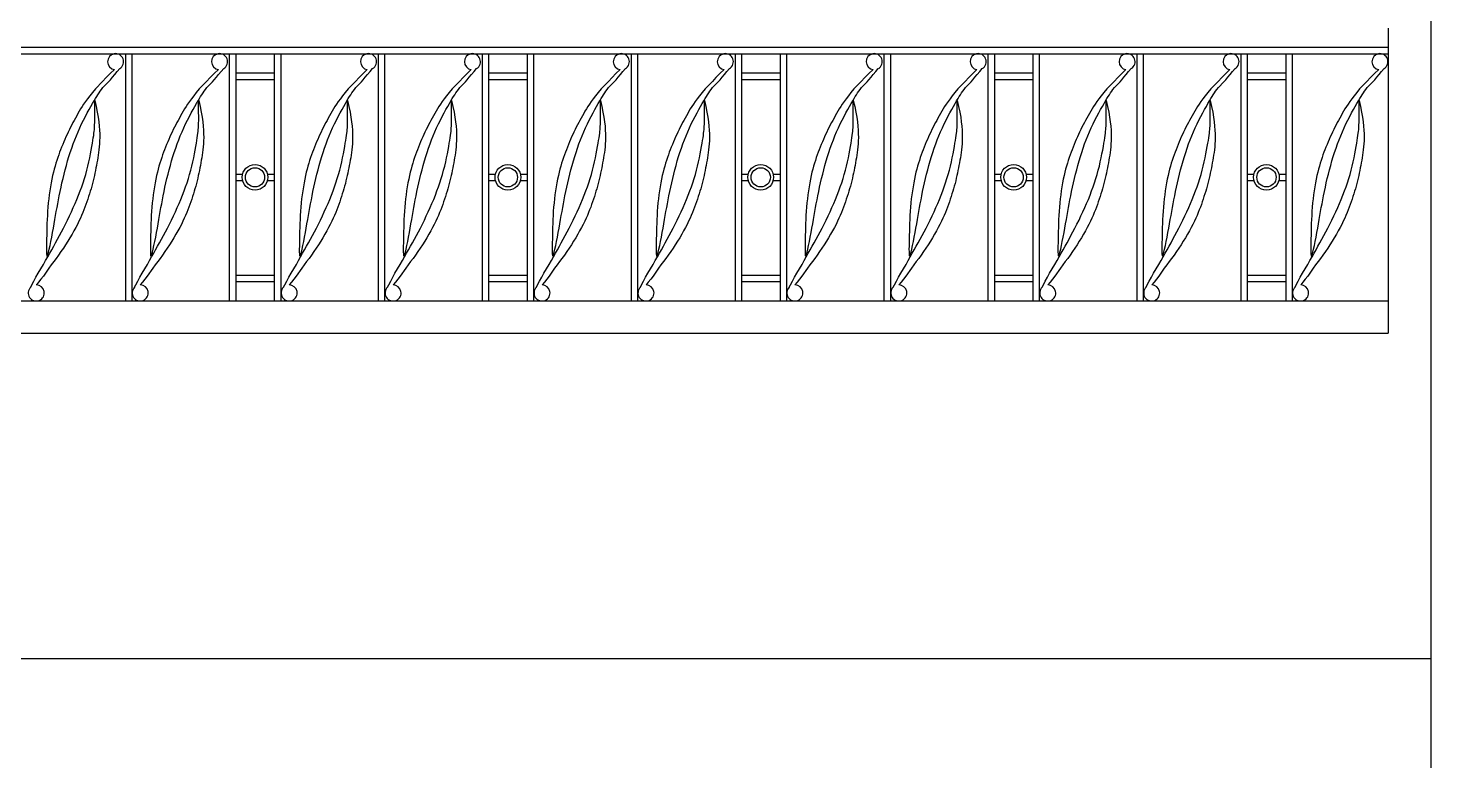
# Model space of a CAD drawing. Header units: millimetres. Extents: x 0 to 42000, y 0 to 29700.
# Drawn here: x 24965 to 29333, y 14532 to 16814 of the extents above; entities that cross this region are included whole.
import ezdxf

# ---------------------------------------------------------------- set-up
doc = ezdxf.new("R2010")
doc.units = ezdxf.units.MM
doc.header["$LTSCALE"] = 100
doc.header["$MEASUREMENT"] = 0
doc.layers.add('CO-MECH', color=1, linetype='Continuous')
doc.layers.add('TB-FORM', color=7, linetype='Continuous')

# ---------------------------------------------------------------- blocks, each defined once
blk = doc.blocks.new('M-104')
at = {"layer": 'CO-MECH'}
for p, q in [((6856.4, 950), (6856.4, 0)), ((0, 890), (6856.4, 890)), ((0, 870), (6856.4, 870)), ((2924.5, 870), (2924.5, 100)), ((2944.5, 870), (2944.5, 100)), ((3248.2, 870), (3248.2, 100)), ((3268.2, 870), (3268.2, 100)), ((3388.2, 870), (3388.2, 100)), ((3408.2, 870), (3408.2, 100)), ((3711.9, 870), (3711.9, 100)), ((3731.9, 870), (3731.9, 100)), ((4035.6, 870), (4035.6, 100)), ((4055.6, 870), (4055.6, 100)), ((4175.6, 870), (4175.6, 100)), ((4195.6, 870), (4195.6, 100)), ((4499.2, 870), (4499.2, 100)), ((4519.2, 870), (4519.2, 100)), ((4822.9, 870), (4822.9, 100)), ((4842.9, 870), (4842.9, 100)), ((4962.9, 870), (4962.9, 100)), ((4982.9, 870), (4982.9, 100)), ((5286.6, 870), (5286.6, 100)), ((5306.6, 870), (5306.6, 100)), ((5610.3, 870), (5610.3, 100)), ((5630.3, 870), (5630.3, 100)), ((5750.3, 870), (5750.3, 100)), ((5770.3, 870), (5770.3, 100)), ((6073.9, 870), (6073.9, 100)), ((6093.9, 870), (6093.9, 100)), ((6397.6, 870), (6397.6, 100)), ((6417.6, 870), (6417.6, 100)), ((6537.6, 870), (6537.6, 100)), ((6557.6, 870), (6557.6, 100)), ((3268.2, 810), (3388.2, 810)), ((3268.2, 790), (3388.2, 790)), ((4055.6, 810), (4175.6, 810)), ((4055.6, 790), (4175.6, 790)), ((4842.9, 810), (4962.9, 810)), ((4842.9, 790), (4962.9, 790)), ((5630.3, 810), (5750.3, 810)), ((5630.3, 790), (5750.3, 790)), ((6417.6, 810), (6537.6, 810)), ((6417.6, 790), (6537.6, 790)), ((3268.2, 495), (3289.5, 495)), ((3366.9, 495), (3388.2, 495)), ((4055.6, 495), (4076.8, 495)), ((4154.3, 495), (4175.6, 495)), ((4842.9, 495), (4864.2, 495)), ((4941.6, 495), (4962.9, 495)), ((5630.3, 495), (5651.5, 495)), ((5729, 495), (5750.3, 495)), ((6417.6, 495), (6438.9, 495)), ((6516.3, 495), (6537.6, 495)), ((3268.2, 475), (3289.5, 475)), ((3366.9, 475), (3388.2, 475)), ((4055.6, 475), (4076.8, 475)), ((4154.3, 475), (4175.6, 475)), ((4842.9, 475), (4864.2, 475)), ((4941.6, 475), (4962.9, 475)), ((5630.3, 475), (5651.5, 475)), ((5729, 475), (5750.3, 475)), ((6417.6, 475), (6438.9, 475)), ((6516.3, 475), (6537.6, 475)), ((3268.2, 180), (3388.2, 180)), ((4055.6, 180), (4175.6, 180)), ((4842.9, 180), (4962.9, 180)), ((5630.3, 180), (5750.3, 180)), ((6417.6, 180), (6537.6, 180)), ((3268.2, 160), (3388.2, 160)), ((4055.6, 160), (4175.6, 160)), ((4842.9, 160), (4962.9, 160)), ((5630.3, 160), (5750.3, 160)), ((6417.6, 160), (6537.6, 160)), ((0, 100), (6856.4, 100)), ((0, 0), (6856.4, 0))]:
    blk.add_line(p, q, dxfattribs=at)
for points in [[(2890.4, 820.5), (2877.5, 808.1), (2865.2, 795.6), (2853.8, 783.5), (2831.1, 760.3), (2821.8, 749.4), (2813.7, 739.3), (2806.6, 730), (2800.3, 721.3), (2794.7, 713.1), (2789.8, 705.4), (2785.2, 698), (2781, 690.8), (2777, 683.8), (2773, 676.7), (2769.1, 669.7), (2765.2, 662.5), (2761.3, 655.4), (2757.5, 648.2), (2753.8, 640.9), (2750.1, 633.5), (2746.5, 626.1), (2742.9, 618.5), (2739.4, 610.8), (2736, 603), (2732.7, 595.1), (2729.4, 587.2), (2726.1, 579.1), (2723, 571), (2719.9, 562.9), (2716.9, 554.7), (2713.9, 546.4), (2711.1, 537.9), (2708.3, 529.2), (2705.6, 520.1), (2702.9, 510.6), (2700.4, 500.7), (2698, 490.3), (2695.7, 479.3), (2693.4, 467.7), (2691.3, 455.7), (2689.4, 443.4), (2687.6, 430.8), (2686, 418), (2684.6, 405.1), (2683.4, 392.2), (2682.4, 379.3), (2681.6, 366.5), (2681, 353.8), (2680.5, 341.3), (2680.2, 328.9), (2679.9, 316.7), (2679.6, 304.6), (2679.4, 292.9), (2679.1, 281.4), (2678.9, 270.6), (2678.8, 260.8), (2678.9, 252.4), (2679.1, 245.8), (2679.6, 241.4), (2680.5, 239.6), (2681.7, 240.7), (2683.3, 244.9), (2685.2, 252), (2687.5, 261.5), (2689.9, 272.8), (2692.5, 285.5), (2695.2, 299.1), (2697.8, 313.1), (2700.4, 326.9), (2702.8, 340.4), (2705.1, 353.3), (2707.3, 365.9), (2709.5, 378.3), (2711.7, 390.6), (2713.9, 402.8), (2716.3, 415.2), (2718.7, 427.8), (2721.4, 440.8), (2724.2, 454), (2727.2, 467.5), (2730.4, 481.1), (2733.7, 494.9), (2737.3, 508.6), (2740.9, 522.3), (2744.8, 536), (2748.9, 549.4), (2753.1, 562.8), (2757.5, 575.9), (2762.1, 588.9), (2766.9, 601.7), (2771.9, 614.4), (2777.2, 626.8), (2782.7, 639.2), (2788.4, 651.3), (2794.3, 663.2), (2800.2, 674.6), (2806.1, 685.7), (2811.8, 696.1), (2817.3, 705.9), (2822.5, 714.8), (2827.2, 722.9), (2831.5, 730.1), (2835.3, 736.5), (2839, 742.3), (2842.6, 747.8), (2846.3, 753.1), (2850.3, 758.6), (2854.7, 764.3), (2872.2, 782.1), (2877.9, 789.1), (2884.3, 796.8), (2891.3, 805.2), (2899.1, 814.3), (2907, 823.8)], [(3214.1, 820.5), (3201.2, 808.1), (3188.8, 795.6), (3177.5, 783.5), (3154.7, 760.3), (3145.5, 749.4), (3137.4, 739.3), (3130.2, 730), (3124, 721.3), (3118.4, 713.1), (3113.4, 705.4), (3108.9, 698), (3104.7, 690.8), (3100.7, 683.8), (3096.7, 676.7), (3092.8, 669.7), (3088.9, 662.5), (3085, 655.4), (3081.2, 648.2), (3077.5, 640.9), (3073.8, 633.5), (3070.2, 626.1), (3066.6, 618.5), (3063.1, 610.8), (3059.7, 603), (3056.3, 595.1), (3053, 587.2), (3049.8, 579.1), (3046.6, 571), (3043.6, 562.9), (3040.5, 554.7), (3037.6, 546.4), (3034.7, 537.9), (3031.9, 529.2), (3029.2, 520.1), (3026.6, 510.6), (3024.1, 500.7), (3021.7, 490.3), (3019.3, 479.3), (3017.1, 467.7), (3015, 455.7), (3013.1, 443.4), (3011.3, 430.8), (3009.7, 418), (3008.3, 405.1), (3007.1, 392.2), (3006.1, 379.3), (3005.3, 366.5), (3004.7, 353.8), (3004.2, 341.3), (3003.8, 328.9), (3003.5, 316.7), (3003.3, 304.6), (3003, 292.9), (3002.8, 281.4), (3002.6, 270.6), (3002.5, 260.8), (3002.5, 252.4), (3002.8, 245.8), (3003.3, 241.4), (3004.1, 239.6), (3005.3, 240.7), (3007, 244.9), (3008.9, 252), (3011.2, 261.5), (3013.6, 272.8), (3016.2, 285.5), (3018.9, 299.1), (3021.5, 313.1), (3024.1, 326.9), (3026.5, 340.4), (3028.8, 353.3), (3031, 365.9), (3033.2, 378.3), (3035.4, 390.6), (3037.6, 402.8), (3039.9, 415.2), (3042.4, 427.8), (3045.1, 440.8), (3047.9, 454), (3050.9, 467.5), (3054.1, 481.1), (3057.4, 494.9), (3060.9, 508.6), (3064.6, 522.3), (3068.5, 536), (3072.5, 549.4), (3076.7, 562.8), (3081.2, 575.9), (3085.8, 588.9), (3090.6, 601.7), (3095.6, 614.4), (3100.9, 626.8), (3106.4, 639.2), (3112.1, 651.3), (3118, 663.2), (3123.9, 674.6), (3129.8, 685.7), (3135.5, 696.1), (3141, 705.9), (3146.1, 714.8), (3150.9, 722.9), (3155.1, 730.1), (3159, 736.5), (3162.7, 742.3), (3166.3, 747.8), (3170, 753.1), (3174, 758.6), (3178.4, 764.3), (3195.8, 782.1), (3201.5, 789.1), (3207.9, 796.8), (3215, 805.2), (3222.7, 814.3), (3230.7, 823.8)], [(3677.8, 820.5), (3664.8, 808.1), (3652.5, 795.6), (3641.2, 783.5), (3618.4, 760.3), (3609.2, 749.4), (3601, 739.3), (3593.9, 730), (3587.6, 721.3), (3582.1, 713.1), (3577.1, 705.4), (3572.6, 698), (3568.4, 690.8), (3564.3, 683.8), (3560.4, 676.7), (3556.4, 669.7), (3552.5, 662.5), (3548.7, 655.4), (3544.9, 648.2), (3541.2, 640.9), (3537.5, 633.5), (3533.9, 626.1), (3530.3, 618.5), (3526.8, 610.8), (3523.4, 603), (3520, 595.1), (3516.7, 587.2), (3513.5, 579.1), (3510.3, 571), (3507.2, 562.9), (3504.2, 554.7), (3501.3, 546.4), (3498.4, 537.9), (3495.6, 529.2), (3492.9, 520.1), (3490.3, 510.6), (3487.8, 500.7), (3485.3, 490.3), (3483, 479.3), (3480.8, 467.7), (3478.7, 455.7), (3476.8, 443.4), (3475, 430.8), (3473.4, 418), (3472, 405.1), (3470.8, 392.2), (3469.8, 379.3), (3469, 366.5), (3468.4, 353.8), (3467.9, 341.3), (3467.5, 328.9), (3467.2, 316.7), (3467, 304.6), (3466.7, 292.9), (3466.5, 281.4), (3466.3, 270.6), (3466.2, 260.8), (3466.2, 252.4), (3466.5, 245.8), (3467, 241.4), (3467.8, 239.6), (3469, 240.7), (3470.6, 244.9), (3472.6, 252), (3474.8, 261.5), (3477.3, 272.8), (3479.9, 285.5), (3482.5, 299.1), (3485.2, 313.1), (3487.7, 326.9), (3490.1, 340.4), (3492.4, 353.3), (3494.7, 365.9), (3496.8, 378.3), (3499, 390.6), (3501.3, 402.8), (3503.6, 415.2), (3506.1, 427.8), (3508.7, 440.8), (3511.6, 454), (3514.6, 467.5), (3517.7, 481.1), (3521.1, 494.9), (3524.6, 508.6), (3528.3, 522.3), (3532.2, 536), (3536.2, 549.4), (3540.4, 562.8), (3544.8, 575.9), (3549.4, 588.9), (3554.3, 601.7), (3559.3, 614.4), (3564.5, 626.8), (3570, 639.2), (3575.8, 651.3), (3581.6, 663.2), (3587.6, 674.6), (3593.4, 685.7), (3599.2, 696.1), (3604.7, 705.9), (3609.8, 714.8), (3614.6, 722.9), (3618.8, 730.1), (3622.7, 736.5), (3626.3, 742.3), (3630, 747.8), (3633.7, 753.1), (3637.7, 758.6), (3642.1, 764.3), (3659.5, 782.1), (3665.2, 789.1), (3671.6, 796.8), (3678.7, 805.2), (3686.4, 814.3), (3694.3, 823.8)], [(4001.5, 820.5), (3988.5, 808.1), (3976.2, 795.6), (3964.8, 783.5), (3942.1, 760.3), (3932.9, 749.4), (3924.7, 739.3), (3917.6, 730), (3911.3, 721.3), (3905.8, 713.1), (3900.8, 705.4), (3896.3, 698), (3892.1, 690.8), (3888, 683.8), (3884, 676.7), (3880.1, 669.7), (3876.2, 662.5), (3872.4, 655.4), (3868.6, 648.2), (3864.8, 640.9), (3861.1, 633.5), (3857.5, 626.1), (3854, 618.5), (3850.5, 610.8), (3847, 603), (3843.7, 595.1), (3840.4, 587.2), (3837.2, 579.1), (3834, 571), (3830.9, 562.9), (3827.9, 554.7), (3824.9, 546.4), (3822.1, 537.9), (3819.3, 529.2), (3816.6, 520.1), (3814, 510.6), (3811.4, 500.7), (3809, 490.3), (3806.7, 479.3), (3804.5, 467.7), (3802.4, 455.7), (3800.4, 443.4), (3798.6, 430.8), (3797, 418), (3795.6, 405.1), (3794.4, 392.2), (3793.5, 379.3), (3792.7, 366.5), (3792.1, 353.8), (3791.6, 341.3), (3791.2, 328.9), (3790.9, 316.7), (3790.6, 304.6), (3790.4, 292.9), (3790.2, 281.4), (3790, 270.6), (3789.8, 260.8), (3789.9, 252.4), (3790.1, 245.8), (3790.7, 241.4), (3791.5, 239.6), (3792.7, 240.7), (3794.3, 244.9), (3796.3, 252), (3798.5, 261.5), (3801, 272.8), (3803.6, 285.5), (3806.2, 299.1), (3808.9, 313.1), (3811.4, 326.9), (3813.8, 340.4), (3816.1, 353.3), (3818.3, 365.9), (3820.5, 378.3), (3822.7, 390.6), (3825, 402.8), (3827.3, 415.2), (3829.8, 427.8), (3832.4, 440.8), (3835.2, 454), (3838.2, 467.5), (3841.4, 481.1), (3844.8, 494.9), (3848.3, 508.6), (3852, 522.3), (3855.8, 536), (3859.9, 549.4), (3864.1, 562.8), (3868.5, 575.9), (3873.1, 588.9), (3877.9, 601.7), (3883, 614.4), (3888.2, 626.8), (3893.7, 639.2), (3899.4, 651.3), (3905.3, 663.2), (3911.2, 674.6), (3917.1, 685.7), (3922.8, 696.1), (3928.3, 705.9), (3933.5, 714.8), (3938.2, 722.9), (3942.5, 730.1), (3946.4, 736.5), (3950, 742.3), (3953.6, 747.8), (3957.4, 753.1), (3961.4, 758.6), (3965.8, 764.3), (3983.2, 782.1), (3988.9, 789.1), (3995.3, 796.8), (4002.4, 805.2), (4010.1, 814.3), (4018, 823.8)], [(4465.1, 820.5), (4452.2, 808.1), (4439.9, 795.6), (4428.5, 783.5), (4405.8, 760.3), (4396.5, 749.4), (4388.4, 739.3), (4381.3, 730), (4375, 721.3), (4369.4, 713.1), (4364.5, 705.4), (4359.9, 698), (4355.7, 690.8), (4351.7, 683.8), (4347.7, 676.7), (4343.8, 669.7), (4339.9, 662.5), (4336, 655.4), (4332.2, 648.2), (4328.5, 640.9), (4324.8, 633.5), (4321.2, 626.1), (4317.6, 618.5), (4314.1, 610.8), (4310.7, 603), (4307.4, 595.1), (4304.1, 587.2), (4300.8, 579.1), (4297.7, 571), (4294.6, 562.9), (4291.6, 554.7), (4288.6, 546.4), (4285.8, 537.9), (4283, 529.2), (4280.3, 520.1), (4277.6, 510.6), (4275.1, 500.7), (4272.7, 490.3), (4270.4, 479.3), (4268.1, 467.7), (4266.1, 455.7), (4264.1, 443.4), (4262.3, 430.8), (4260.7, 418), (4259.3, 405.1), (4258.1, 392.2), (4257.1, 379.3), (4256.3, 366.5), (4255.7, 353.8), (4255.2, 341.3), (4254.9, 328.9), (4254.6, 316.7), (4254.3, 304.6), (4254.1, 292.9), (4253.8, 281.4), (4253.6, 270.6), (4253.5, 260.8), (4253.6, 252.4), (4253.8, 245.8), (4254.3, 241.4), (4255.2, 239.6), (4256.4, 240.7), (4258, 244.9), (4259.9, 252), (4262.2, 261.5), (4264.6, 272.8), (4267.2, 285.5), (4269.9, 299.1), (4272.5, 313.1), (4275.1, 326.9), (4277.5, 340.4), (4279.8, 353.3), (4282, 365.9), (4284.2, 378.3), (4286.4, 390.6), (4288.6, 402.8), (4291, 415.2), (4293.4, 427.8), (4296.1, 440.8), (4298.9, 454), (4301.9, 467.5), (4305.1, 481.1), (4308.4, 494.9), (4312, 508.6), (4315.6, 522.3), (4319.5, 536), (4323.6, 549.4), (4327.8, 562.8), (4332.2, 575.9), (4336.8, 588.9), (4341.6, 601.7), (4346.6, 614.4), (4351.9, 626.8), (4357.4, 639.2), (4363.1, 651.3), (4369, 663.2), (4374.9, 674.6), (4380.8, 685.7), (4386.5, 696.1), (4392, 705.9), (4397.2, 714.8), (4401.9, 722.9), (4406.2, 730.1), (4410, 736.5), (4413.7, 742.3), (4417.3, 747.8), (4421, 753.1), (4425, 758.6), (4429.4, 764.3), (4446.9, 782.1), (4452.6, 789.1), (4459, 796.8), (4466, 805.2), (4473.8, 814.3), (4481.7, 823.8)], [(4788.8, 820.5), (4775.9, 808.1), (4763.5, 795.6), (4752.2, 783.5), (4729.4, 760.3), (4720.2, 749.4), (4712.1, 739.3), (4704.9, 730), (4698.7, 721.3), (4693.1, 713.1), (4688.1, 705.4), (4683.6, 698), (4679.4, 690.8), (4675.4, 683.8), (4671.4, 676.7), (4667.5, 669.7), (4663.6, 662.5), (4659.7, 655.4), (4655.9, 648.2), (4652.2, 640.9), (4648.5, 633.5), (4644.9, 626.1), (4641.3, 618.5), (4637.8, 610.8), (4634.4, 603), (4631, 595.1), (4627.7, 587.2), (4624.5, 579.1), (4621.3, 571), (4618.3, 562.9), (4615.2, 554.7), (4612.3, 546.4), (4609.4, 537.9), (4606.6, 529.2), (4603.9, 520.1), (4601.3, 510.6), (4598.8, 500.7), (4596.4, 490.3), (4594, 479.3), (4591.8, 467.7), (4589.7, 455.7), (4587.8, 443.4), (4586, 430.8), (4584.4, 418), (4583, 405.1), (4581.8, 392.2), (4580.8, 379.3), (4580, 366.5), (4579.4, 353.8), (4578.9, 341.3), (4578.5, 328.9), (4578.2, 316.7), (4578, 304.6), (4577.7, 292.9), (4577.5, 281.4), (4577.3, 270.6), (4577.2, 260.8), (4577.2, 252.4), (4577.5, 245.8), (4578, 241.4), (4578.8, 239.6), (4580, 240.7), (4581.7, 244.9), (4583.6, 252), (4585.9, 261.5), (4588.3, 272.8), (4590.9, 285.5), (4593.6, 299.1), (4596.2, 313.1), (4598.8, 326.9), (4601.2, 340.4), (4603.5, 353.3), (4605.7, 365.9), (4607.9, 378.3), (4610.1, 390.6), (4612.3, 402.8), (4614.6, 415.2), (4617.1, 427.8), (4619.8, 440.8), (4622.6, 454), (4625.6, 467.5), (4628.8, 481.1), (4632.1, 494.9), (4635.6, 508.6), (4639.3, 522.3), (4643.2, 536), (4647.2, 549.4), (4651.4, 562.8), (4655.9, 575.9), (4660.5, 588.9), (4665.3, 601.7), (4670.3, 614.4), (4675.6, 626.8), (4681.1, 639.2), (4686.8, 651.3), (4692.7, 663.2), (4698.6, 674.6), (4704.5, 685.7), (4710.2, 696.1), (4715.7, 705.9), (4720.8, 714.8), (4725.6, 722.9), (4729.8, 730.1), (4733.7, 736.5), (4737.4, 742.3), (4741, 747.8), (4744.7, 753.1), (4748.7, 758.6), (4753.1, 764.3), (4770.5, 782.1), (4776.2, 789.1), (4782.6, 796.8), (4789.7, 805.2), (4797.4, 814.3), (4805.4, 823.8)], [(5252.5, 820.5), (5239.5, 808.1), (5227.2, 795.6), (5215.9, 783.5), (5193.1, 760.3), (5183.9, 749.4), (5175.7, 739.3), (5168.6, 730), (5162.3, 721.3), (5156.8, 713.1), (5151.8, 705.4), (5147.3, 698), (5143.1, 690.8), (5139, 683.8), (5135.1, 676.7), (5131.1, 669.7), (5127.2, 662.5), (5123.4, 655.4), (5119.6, 648.2), (5115.9, 640.9), (5112.2, 633.5), (5108.6, 626.1), (5105, 618.5), (5101.5, 610.8), (5098.1, 603), (5094.7, 595.1), (5091.4, 587.2), (5088.2, 579.1), (5085, 571), (5081.9, 562.9), (5078.9, 554.7), (5076, 546.4), (5073.1, 537.9), (5070.3, 529.2), (5067.6, 520.1), (5065, 510.6), (5062.5, 500.7), (5060, 490.3), (5057.7, 479.3), (5055.5, 467.7), (5053.4, 455.7), (5051.5, 443.4), (5049.7, 430.8), (5048.1, 418), (5046.7, 405.1), (5045.5, 392.2), (5044.5, 379.3), (5043.7, 366.5), (5043.1, 353.8), (5042.6, 341.3), (5042.2, 328.9), (5041.9, 316.7), (5041.7, 304.6), (5041.4, 292.9), (5041.2, 281.4), (5041, 270.6), (5040.9, 260.8), (5040.9, 252.4), (5041.2, 245.8), (5041.7, 241.4), (5042.5, 239.6), (5043.7, 240.7), (5045.3, 244.9), (5047.3, 252), (5049.5, 261.5), (5052, 272.8), (5054.6, 285.5), (5057.2, 299.1), (5059.9, 313.1), (5062.4, 326.9), (5064.8, 340.4), (5067.1, 353.3), (5069.4, 365.9), (5071.5, 378.3), (5073.7, 390.6), (5076, 402.8), (5078.3, 415.2), (5080.8, 427.8), (5083.4, 440.8), (5086.3, 454), (5089.3, 467.5), (5092.4, 481.1), (5095.8, 494.9), (5099.3, 508.6), (5103, 522.3), (5106.9, 536), (5110.9, 549.4), (5115.1, 562.8), (5119.5, 575.9), (5124.1, 588.9), (5129, 601.7), (5134, 614.4), (5139.2, 626.8), (5144.7, 639.2), (5150.5, 651.3), (5156.3, 663.2), (5162.3, 674.6), (5168.1, 685.7), (5173.9, 696.1), (5179.4, 705.9), (5184.5, 714.8), (5189.3, 722.9), (5193.5, 730.1), (5197.4, 736.5), (5201, 742.3), (5204.7, 747.8), (5208.4, 753.1), (5212.4, 758.6), (5216.8, 764.3), (5234.2, 782.1), (5239.9, 789.1), (5246.3, 796.8), (5253.4, 805.2), (5261.1, 814.3), (5269, 823.8)], [(5576.2, 820.5), (5563.2, 808.1), (5550.9, 795.6), (5539.5, 783.5), (5516.8, 760.3), (5507.6, 749.4), (5499.4, 739.3), (5492.3, 730), (5486, 721.3), (5480.5, 713.1), (5475.5, 705.4), (5471, 698), (5466.8, 690.8), (5462.7, 683.8), (5458.7, 676.7), (5454.8, 669.7), (5450.9, 662.5), (5447.1, 655.4), (5443.3, 648.2), (5439.5, 640.9), (5435.8, 633.5), (5432.2, 626.1), (5428.7, 618.5), (5425.2, 610.8), (5421.7, 603), (5418.4, 595.1), (5415.1, 587.2), (5411.9, 579.1), (5408.7, 571), (5405.6, 562.9), (5402.6, 554.7), (5399.6, 546.4), (5396.8, 537.9), (5394, 529.2), (5391.3, 520.1), (5388.7, 510.6), (5386.1, 500.7), (5383.7, 490.3), (5381.4, 479.3), (5379.2, 467.7), (5377.1, 455.7), (5375.1, 443.4), (5373.4, 430.8), (5371.7, 418), (5370.3, 405.1), (5369.1, 392.2), (5368.2, 379.3), (5367.4, 366.5), (5366.8, 353.8), (5366.3, 341.3), (5365.9, 328.9), (5365.6, 316.7), (5365.3, 304.6), (5365.1, 292.9), (5364.9, 281.4), (5364.7, 270.6), (5364.5, 260.8), (5364.6, 252.4), (5364.8, 245.8), (5365.4, 241.4), (5366.2, 239.6), (5367.4, 240.7), (5369, 244.9), (5371, 252), (5373.2, 261.5), (5375.7, 272.8), (5378.3, 285.5), (5380.9, 299.1), (5383.6, 313.1), (5386.1, 326.9), (5388.5, 340.4), (5390.8, 353.3), (5393, 365.9), (5395.2, 378.3), (5397.4, 390.6), (5399.7, 402.8), (5402, 415.2), (5404.5, 427.8), (5407.1, 440.8), (5409.9, 454), (5412.9, 467.5), (5416.1, 481.1), (5419.5, 494.9), (5423, 508.6), (5426.7, 522.3), (5430.5, 536), (5434.6, 549.4), (5438.8, 562.8), (5443.2, 575.9), (5447.8, 588.9), (5452.6, 601.7), (5457.7, 614.4), (5462.9, 626.8), (5468.4, 639.2), (5474.1, 651.3), (5480, 663.2), (5485.9, 674.6), (5491.8, 685.7), (5497.5, 696.1), (5503, 705.9), (5508.2, 714.8), (5512.9, 722.9), (5517.2, 730.1), (5521.1, 736.5), (5524.7, 742.3), (5528.3, 747.8), (5532.1, 753.1), (5536.1, 758.6), (5540.5, 764.3), (5557.9, 782.1), (5563.6, 789.1), (5570, 796.8), (5577.1, 805.2), (5584.8, 814.3), (5592.7, 823.8)], [(6039.8, 820.5), (6026.9, 808.1), (6014.6, 795.6), (6003.2, 783.5), (5980.5, 760.3), (5971.2, 749.4), (5963.1, 739.3), (5956, 730), (5949.7, 721.3), (5944.1, 713.1), (5939.2, 705.4), (5934.6, 698), (5930.4, 690.8), (5926.4, 683.8), (5922.4, 676.7), (5918.5, 669.7), (5914.6, 662.5), (5910.7, 655.4), (5906.9, 648.2), (5903.2, 640.9), (5899.5, 633.5), (5895.9, 626.1), (5892.3, 618.5), (5888.8, 610.8), (5885.4, 603), (5882.1, 595.1), (5878.8, 587.2), (5875.5, 579.1), (5872.4, 571), (5869.3, 562.9), (5866.3, 554.7), (5863.3, 546.4), (5860.5, 537.9), (5857.7, 529.2), (5855, 520.1), (5852.3, 510.6), (5849.8, 500.7), (5847.4, 490.3), (5845.1, 479.3), (5842.8, 467.7), (5840.8, 455.7), (5838.8, 443.4), (5837, 430.8), (5835.4, 418), (5834, 405.1), (5832.8, 392.2), (5831.8, 379.3), (5831, 366.5), (5830.4, 353.8), (5829.9, 341.3), (5829.6, 328.9), (5829.3, 316.7), (5829, 304.6), (5828.8, 292.9), (5828.5, 281.4), (5828.3, 270.6), (5828.2, 260.8), (5828.3, 252.4), (5828.5, 245.8), (5829, 241.4), (5829.9, 239.6), (5831.1, 240.7), (5832.7, 244.9), (5834.6, 252), (5836.9, 261.5), (5839.3, 272.8), (5841.9, 285.5), (5844.6, 299.1), (5847.2, 313.1), (5849.8, 326.9), (5852.2, 340.4), (5854.5, 353.3), (5856.7, 365.9), (5858.9, 378.3), (5861.1, 390.6), (5863.3, 402.8), (5865.7, 415.2), (5868.1, 427.8), (5870.8, 440.8), (5873.6, 454), (5876.6, 467.5), (5879.8, 481.1), (5883.1, 494.9), (5886.7, 508.6), (5890.3, 522.3), (5894.2, 536), (5898.3, 549.4), (5902.5, 562.8), (5906.9, 575.9), (5911.5, 588.9), (5916.3, 601.7), (5921.3, 614.4), (5926.6, 626.8), (5932.1, 639.2), (5937.8, 651.3), (5943.7, 663.2), (5949.6, 674.6), (5955.5, 685.7), (5961.2, 696.1), (5966.7, 705.9), (5971.9, 714.8), (5976.6, 722.9), (5980.9, 730.1), (5984.7, 736.5), (5988.4, 742.3), (5992, 747.8), (5995.7, 753.1), (5999.7, 758.6), (6004.1, 764.3), (6021.6, 782.1), (6027.3, 789.1), (6033.7, 796.8), (6040.7, 805.2), (6048.5, 814.3), (6056.4, 823.8)], [(6363.5, 820.5), (6350.6, 808.1), (6338.2, 795.6), (6326.9, 783.5), (6304.1, 760.3), (6294.9, 749.4), (6286.8, 739.3), (6279.6, 730), (6273.4, 721.3), (6267.8, 713.1), (6262.8, 705.4), (6258.3, 698), (6254.1, 690.8), (6250.1, 683.8), (6246.1, 676.7), (6242.2, 669.7), (6238.3, 662.5), (6234.4, 655.4), (6230.6, 648.2), (6226.9, 640.9), (6223.2, 633.5), (6219.6, 626.1), (6216, 618.5), (6212.5, 610.8), (6209.1, 603), (6205.7, 595.1), (6202.4, 587.2), (6199.2, 579.1), (6196.1, 571), (6193, 562.9), (6189.9, 554.7), (6187, 546.4), (6184.1, 537.9), (6181.3, 529.2), (6178.6, 520.1), (6176, 510.6), (6173.5, 500.7), (6171.1, 490.3), (6168.7, 479.3), (6166.5, 467.7), (6164.4, 455.7), (6162.5, 443.4), (6160.7, 430.8), (6159.1, 418), (6157.7, 405.1), (6156.5, 392.2), (6155.5, 379.3), (6154.7, 366.5), (6154.1, 353.8), (6153.6, 341.3), (6153.2, 328.9), (6152.9, 316.7), (6152.7, 304.6), (6152.4, 292.9), (6152.2, 281.4), (6152, 270.6), (6151.9, 260.8), (6151.9, 252.4), (6152.2, 245.8), (6152.7, 241.4), (6153.5, 239.6), (6154.7, 240.7), (6156.4, 244.9), (6158.3, 252), (6160.6, 261.5), (6163, 272.8), (6165.6, 285.5), (6168.3, 299.1), (6170.9, 313.1), (6173.5, 326.9), (6175.9, 340.4), (6178.2, 353.3), (6180.4, 365.9), (6182.6, 378.3), (6184.8, 390.6), (6187, 402.8), (6189.3, 415.2), (6191.8, 427.8), (6194.5, 440.8), (6197.3, 454), (6200.3, 467.5), (6203.5, 481.1), (6206.8, 494.9), (6210.3, 508.6), (6214, 522.3), (6217.9, 536), (6221.9, 549.4), (6226.2, 562.8), (6230.6, 575.9), (6235.2, 588.9), (6240, 601.7), (6245, 614.4), (6250.3, 626.8), (6255.8, 639.2), (6261.5, 651.3), (6267.4, 663.2), (6273.3, 674.6), (6279.2, 685.7), (6284.9, 696.1), (6290.4, 705.9), (6295.5, 714.8), (6300.3, 722.9), (6304.5, 730.1), (6308.4, 736.5), (6312.1, 742.3), (6315.7, 747.8), (6319.4, 753.1), (6323.4, 758.6), (6327.8, 764.3), (6345.2, 782.1), (6350.9, 789.1), (6357.3, 796.8), (6364.4, 805.2), (6372.1, 814.3), (6380.1, 823.8)], [(6827.2, 820.5), (6814.2, 808.1), (6801.9, 795.6), (6790.6, 783.5), (6767.8, 760.3), (6758.6, 749.4), (6750.4, 739.3), (6743.3, 730), (6737, 721.3), (6731.5, 713.1), (6726.5, 705.4), (6722, 698), (6717.8, 690.8), (6713.7, 683.8), (6709.8, 676.7), (6705.8, 669.7), (6701.9, 662.5), (6698.1, 655.4), (6694.3, 648.2), (6690.6, 640.9), (6686.9, 633.5), (6683.3, 626.1), (6679.7, 618.5), (6676.2, 610.8), (6672.8, 603), (6669.4, 595.1), (6666.1, 587.2), (6662.9, 579.1), (6659.7, 571), (6656.6, 562.9), (6653.6, 554.7), (6650.7, 546.4), (6647.8, 537.9), (6645, 529.2), (6642.3, 520.1), (6639.7, 510.6), (6637.2, 500.7), (6634.7, 490.3), (6632.4, 479.3), (6630.2, 467.7), (6628.1, 455.7), (6626.2, 443.4), (6624.4, 430.8), (6622.8, 418), (6621.4, 405.1), (6620.2, 392.2), (6619.2, 379.3), (6618.4, 366.5), (6617.8, 353.8), (6617.3, 341.3), (6616.9, 328.9), (6616.6, 316.7), (6616.4, 304.6), (6616.1, 292.9), (6615.9, 281.4), (6615.7, 270.6), (6615.6, 260.8), (6615.6, 252.4), (6615.9, 245.8), (6616.4, 241.4), (6617.2, 239.6), (6618.4, 240.7), (6620, 244.9), (6622, 252), (6624.2, 261.5), (6626.7, 272.8), (6629.3, 285.5), (6631.9, 299.1), (6634.6, 313.1), (6637.1, 326.9), (6639.5, 340.4), (6641.8, 353.3), (6644.1, 365.9), (6646.2, 378.3), (6648.4, 390.6), (6650.7, 402.8), (6653, 415.2), (6655.5, 427.8), (6658.1, 440.8), (6661, 454), (6664, 467.5), (6667.1, 481.1), (6670.5, 494.9), (6674, 508.6), (6677.7, 522.3), (6681.6, 536), (6685.6, 549.4), (6689.8, 562.8), (6694.2, 575.9), (6698.8, 588.9), (6703.7, 601.7), (6708.7, 614.4), (6713.9, 626.8), (6719.4, 639.2), (6725.2, 651.3), (6731, 663.2), (6737, 674.6), (6742.8, 685.7), (6748.6, 696.1), (6754.1, 705.9), (6759.2, 714.8), (6764, 722.9), (6768.2, 730.1), (6772.1, 736.5), (6775.8, 742.3), (6779.4, 747.8), (6783.1, 753.1), (6787.1, 758.6), (6791.5, 764.3), (6808.9, 782.1), (6814.6, 789.1), (6821, 796.8), (6828.1, 805.2), (6835.8, 814.3), (6843.8, 823.8)], [(2629.7, 142.7), (2633.6, 150.2), (2639.6, 161.6), (2646.2, 173.8), (2653.1, 186.2), (2669.5, 213.9), (2676.2, 225.8), (2682.7, 237.2), (2689, 248.4), (2695.2, 259.3), (2701.3, 270.2), (2707.3, 281.1), (2713.4, 292.1), (2719.5, 303.5), (2725.7, 315.1), (2732, 327.1), (2738.2, 339.5), (2744.5, 352), (2750.6, 364.7), (2756.6, 377.6), (2762.5, 390.5), (2768.2, 403.5), (2773.6, 416.4), (2778.9, 429.4), (2783.8, 442.4), (2788.5, 455.3), (2793, 468.3), (2797.1, 481.2), (2801, 494.2), (2804.6, 507.2), (2807.9, 520.2), (2810.9, 533.1), (2813.7, 545.7), (2816.1, 558), (2818.3, 569.7), (2820.3, 580.7), (2822, 590.9), (2823.5, 600.1), (2824.8, 608.3), (2825.9, 615.6), (2826.7, 622.2), (2827.5, 628.1), (2828, 633.6), (2828.4, 638.9), (2828.7, 644.2), (2828.9, 649.5), (2829.1, 655.1), (2829.1, 661.3), (2829.1, 668.3), (2829.1, 676.3), (2829.1, 685.6), (2829, 696.6), (2829, 709.3), (2829.1, 724.2)], [(2829.1, 724.2), (2833.4, 705.5), (2837, 688.3), (2839.7, 672.4), (2841.8, 657.8), (2843.3, 644.2), (2844.2, 631.7), (2844.6, 620), (2844.7, 609.1), (2844.5, 598.8), (2844, 589), (2843.3, 579.8), (2842.4, 570.9), (2841.3, 562.4), (2840.1, 554.1), (2838.7, 546), (2837.4, 538), (2835.9, 530), (2834.5, 522.1), (2833, 514.1), (2831.4, 506.1), (2829.7, 498.2), (2828, 490.2), (2826.1, 482.1), (2824.2, 474.1), (2822.1, 466), (2819.9, 457.8), (2817.6, 449.6), (2815.2, 441.4), (2812.7, 433.1), (2810.1, 424.9), (2807.4, 416.6), (2804.6, 408.4), (2801.7, 400.2), (2798.7, 391.9), (2795.5, 383.5), (2792.1, 375), (2788.4, 366.3), (2784.4, 357.3), (2780, 348), (2775.3, 338.4), (2770.1, 328.4), (2764.4, 318.1), (2758.4, 307.6), (2752.1, 296.8), (2745.5, 286), (2738.6, 275.1), (2731.4, 264.2), (2724.1, 253.5), (2716.7, 242.9), (2709.2, 232.5), (2701.6, 222.4), (2694, 212.4), (2686.4, 202.5), (2669.2, 177.6), (2661.8, 168.2), (2654.5, 158.9), (2647.4, 149.9), (2647.3, 149.8)], [(2953.4, 142.7), (2957.2, 150.2), (2963.3, 161.6), (2969.9, 173.8), (2976.8, 186.2), (2993.2, 213.9), (2999.9, 225.8), (3006.4, 237.2), (3012.7, 248.4), (3018.8, 259.3), (3025, 270.2), (3031, 281.1), (3037.1, 292.1), (3043.2, 303.5), (3049.4, 315.1), (3055.7, 327.1), (3061.9, 339.5), (3068.1, 352), (3074.3, 364.7), (3080.3, 377.6), (3086.2, 390.5), (3091.9, 403.5), (3097.3, 416.4), (3102.5, 429.4), (3107.5, 442.4), (3112.2, 455.3), (3116.6, 468.3), (3120.8, 481.2), (3124.7, 494.2), (3128.3, 507.2), (3131.6, 520.2), (3134.6, 533.1), (3137.3, 545.7), (3139.8, 558), (3142, 569.7), (3144, 580.7), (3145.7, 590.9), (3147.2, 600.1), (3148.5, 608.3), (3149.5, 615.6), (3150.4, 622.2), (3151.1, 628.1), (3151.7, 633.6), (3152.1, 638.9), (3152.4, 644.2), (3152.6, 649.5), (3152.7, 655.1), (3152.8, 661.3), (3152.8, 668.3), (3152.8, 676.3), (3152.7, 685.6), (3152.7, 696.6), (3152.7, 709.3), (3152.8, 724.2)], [(3152.8, 724.2), (3157.1, 705.5), (3160.6, 688.3), (3163.4, 672.4), (3165.5, 657.8), (3166.9, 644.2), (3167.8, 631.7), (3168.3, 620), (3168.4, 609.1), (3168.2, 598.8), (3167.7, 589), (3167, 579.8), (3166, 570.9), (3165, 562.4), (3163.7, 554.1), (3162.4, 546), (3161, 538), (3159.6, 530), (3158.2, 522.1), (3156.6, 514.1), (3155.1, 506.1), (3153.4, 498.2), (3151.7, 490.2), (3149.8, 482.1), (3147.9, 474.1), (3145.8, 466), (3143.6, 457.8), (3141.3, 449.6), (3138.9, 441.4), (3136.4, 433.1), (3133.7, 424.9), (3131, 416.6), (3128.2, 408.4), (3125.3, 400.2), (3122.3, 391.9), (3119.1, 383.5), (3115.7, 375), (3112.1, 366.3), (3108.1, 357.3), (3103.7, 348), (3098.9, 338.4), (3093.7, 328.4), (3088.1, 318.1), (3082.1, 307.6), (3075.8, 296.8), (3069.1, 286), (3062.2, 275.1), (3055.1, 264.2), (3047.8, 253.5), (3040.4, 242.9), (3032.9, 232.5), (3025.3, 222.4), (3017.6, 212.4), (3010, 202.5), (2992.9, 177.6), (2985.5, 168.2), (2978.2, 158.9), (2971.1, 149.9), (2971, 149.8)], [(3417.1, 142.7), (3420.9, 150.2), (3427, 161.6), (3433.6, 173.8), (3440.4, 186.2), (3456.9, 213.9), (3463.6, 225.8), (3470, 237.2), (3476.3, 248.4), (3482.5, 259.3), (3488.6, 270.2), (3494.7, 281.1), (3500.8, 292.1), (3506.9, 303.5), (3513.1, 315.1), (3519.3, 327.1), (3525.6, 339.5), (3531.8, 352), (3538, 364.7), (3544, 377.6), (3549.9, 390.5), (3555.5, 403.5), (3561, 416.4), (3566.2, 429.4), (3571.2, 442.4), (3575.9, 455.3), (3580.3, 468.3), (3584.5, 481.2), (3588.4, 494.2), (3591.9, 507.2), (3595.2, 520.2), (3598.3, 533.1), (3601, 545.7), (3603.5, 558), (3605.7, 569.7), (3607.6, 580.7), (3609.4, 590.9), (3610.9, 600.1), (3612.1, 608.3), (3613.2, 615.6), (3614.1, 622.2), (3614.8, 628.1), (3615.4, 633.6), (3615.8, 638.9), (3616.1, 644.2), (3616.3, 649.5), (3616.4, 655.1), (3616.5, 661.3), (3616.5, 668.3), (3616.4, 676.3), (3616.4, 685.6), (3616.4, 696.6), (3616.4, 709.3), (3616.4, 724.2)], [(3616.4, 724.2), (3620.8, 705.5), (3624.3, 688.3), (3627.1, 672.4), (3629.1, 657.8), (3630.6, 644.2), (3631.5, 631.7), (3632, 620), (3632.1, 609.1), (3631.9, 598.8), (3631.4, 589), (3630.6, 579.8), (3629.7, 570.9), (3628.6, 562.4), (3627.4, 554.1), (3626.1, 546), (3624.7, 538), (3623.3, 530), (3621.8, 522.1), (3620.3, 514.1), (3618.7, 506.1), (3617.1, 498.2), (3615.3, 490.2), (3613.5, 482.1), (3611.5, 474.1), (3609.5, 466), (3607.3, 457.8), (3605, 449.6), (3602.5, 441.4), (3600, 433.1), (3597.4, 424.9), (3594.7, 416.6), (3591.9, 408.4), (3589, 400.2), (3586, 391.9), (3582.8, 383.5), (3579.4, 375), (3575.7, 366.3), (3571.7, 357.3), (3567.4, 348), (3562.6, 338.4), (3557.4, 328.4), (3551.8, 318.1), (3545.8, 307.6), (3539.4, 296.8), (3532.8, 286), (3525.9, 275.1), (3518.8, 264.2), (3511.5, 253.5), (3504.1, 242.9), (3496.5, 232.5), (3488.9, 222.4), (3481.3, 212.4), (3473.7, 202.5), (3456.6, 177.6), (3449.1, 168.2), (3441.8, 158.9), (3434.7, 149.9), (3434.7, 149.8)], [(3740.7, 142.7), (3744.6, 150.2), (3750.7, 161.6), (3757.3, 173.8), (3764.1, 186.2), (3780.6, 213.9), (3787.2, 225.8), (3793.7, 237.2), (3800, 248.4), (3806.2, 259.3), (3812.3, 270.2), (3818.4, 281.1), (3824.4, 292.1), (3830.6, 303.5), (3836.8, 315.1), (3843, 327.1), (3849.3, 339.5), (3855.5, 352), (3861.6, 364.7), (3867.7, 377.6), (3873.5, 390.5), (3879.2, 403.5), (3884.7, 416.4), (3889.9, 429.4), (3894.8, 442.4), (3899.5, 455.3), (3904, 468.3), (3908.1, 481.2), (3912, 494.2), (3915.6, 507.2), (3918.9, 520.2), (3921.9, 533.1), (3924.7, 545.7), (3927.1, 558), (3929.4, 569.7), (3931.3, 580.7), (3933, 590.9), (3934.5, 600.1), (3935.8, 608.3), (3936.9, 615.6), (3937.8, 622.2), (3938.5, 628.1), (3939, 633.6), (3939.5, 638.9), (3939.8, 644.2), (3940, 649.5), (3940.1, 655.1), (3940.1, 661.3), (3940.1, 668.3), (3940.1, 676.3), (3940.1, 685.6), (3940.1, 696.6), (3940.1, 709.3), (3940.1, 724.2)], [(3940.1, 724.2), (3944.5, 705.5), (3948, 688.3), (3950.8, 672.4), (3952.8, 657.8), (3954.3, 644.2), (3955.2, 631.7), (3955.7, 620), (3955.8, 609.1), (3955.5, 598.8), (3955, 589), (3954.3, 579.8), (3953.4, 570.9), (3952.3, 562.4), (3951.1, 554.1), (3949.8, 546), (3948.4, 538), (3947, 530), (3945.5, 522.1), (3944, 514.1), (3942.4, 506.1), (3940.8, 498.2), (3939, 490.2), (3937.2, 482.1), (3935.2, 474.1), (3933.1, 466), (3930.9, 457.8), (3928.6, 449.6), (3926.2, 441.4), (3923.7, 433.1), (3921.1, 424.9), (3918.4, 416.6), (3915.6, 408.4), (3912.7, 400.2), (3909.7, 391.9), (3906.5, 383.5), (3903.1, 375), (3899.4, 366.3), (3895.4, 357.3), (3891.1, 348), (3886.3, 338.4), (3881.1, 328.4), (3875.5, 318.1), (3869.5, 307.6), (3863.1, 296.8), (3856.5, 286), (3849.6, 275.1), (3842.5, 264.2), (3835.2, 253.5), (3827.7, 242.9), (3820.2, 232.5), (3812.6, 222.4), (3805, 212.4), (3797.4, 202.5), (3780.3, 177.6), (3772.8, 168.2), (3765.5, 158.9), (3758.4, 149.9), (3758.3, 149.8)], [(4204.4, 142.7), (4208.3, 150.2), (4214.3, 161.6), (4220.9, 173.8), (4227.8, 186.2), (4244.2, 213.9), (4250.9, 225.8), (4257.4, 237.2), (4263.7, 248.4), (4269.9, 259.3), (4276, 270.2), (4282, 281.1), (4288.1, 292.1), (4294.2, 303.5), (4300.4, 315.1), (4306.7, 327.1), (4312.9, 339.5), (4319.2, 352), (4325.3, 364.7), (4331.3, 377.6), (4337.2, 390.5), (4342.9, 403.5), (4348.3, 416.4), (4353.6, 429.4), (4358.5, 442.4), (4363.2, 455.3), (4367.7, 468.3), (4371.8, 481.2), (4375.7, 494.2), (4379.3, 507.2), (4382.6, 520.2), (4385.6, 533.1), (4388.4, 545.7), (4390.8, 558), (4393, 569.7), (4395, 580.7), (4396.7, 590.9), (4398.2, 600.1), (4399.5, 608.3), (4400.6, 615.6), (4401.4, 622.2), (4402.2, 628.1), (4402.7, 633.6), (4403.1, 638.9), (4403.4, 644.2), (4403.6, 649.5), (4403.8, 655.1), (4403.8, 661.3), (4403.8, 668.3), (4403.8, 676.3), (4403.8, 685.6), (4403.7, 696.6), (4403.7, 709.3), (4403.8, 724.2)], [(4403.8, 724.2), (4408.1, 705.5), (4411.7, 688.3), (4414.4, 672.4), (4416.5, 657.8), (4418, 644.2), (4418.9, 631.7), (4419.3, 620), (4419.4, 609.1), (4419.2, 598.8), (4418.7, 589), (4418, 579.8), (4417.1, 570.9), (4416, 562.4), (4414.8, 554.1), (4413.4, 546), (4412.1, 538), (4410.6, 530), (4409.2, 522.1), (4407.7, 514.1), (4406.1, 506.1), (4404.4, 498.2), (4402.7, 490.2), (4400.8, 482.1), (4398.9, 474.1), (4396.8, 466), (4394.6, 457.8), (4392.3, 449.6), (4389.9, 441.4), (4387.4, 433.1), (4384.8, 424.9), (4382.1, 416.6), (4379.3, 408.4), (4376.4, 400.2), (4373.4, 391.9), (4370.2, 383.5), (4366.8, 375), (4363.1, 366.3), (4359.1, 357.3), (4354.7, 348), (4350, 338.4), (4344.8, 328.4), (4339.1, 318.1), (4333.1, 307.6), (4326.8, 296.8), (4320.2, 286), (4313.3, 275.1), (4306.1, 264.2), (4298.8, 253.5), (4291.4, 242.9), (4283.9, 232.5), (4276.3, 222.4), (4268.7, 212.4), (4261.1, 202.5), (4243.9, 177.6), (4236.5, 168.2), (4229.2, 158.9), (4222.1, 149.9), (4222, 149.8)], [(4528.1, 142.7), (4531.9, 150.2), (4538, 161.6), (4544.6, 173.8), (4551.5, 186.2), (4567.9, 213.9), (4574.6, 225.8), (4581.1, 237.2), (4587.4, 248.4), (4593.5, 259.3), (4599.7, 270.2), (4605.7, 281.1), (4611.8, 292.1), (4617.9, 303.5), (4624.1, 315.1), (4630.4, 327.1), (4636.6, 339.5), (4642.8, 352), (4649, 364.7), (4655, 377.6), (4660.9, 390.5), (4666.6, 403.5), (4672, 416.4), (4677.2, 429.4), (4682.2, 442.4), (4686.9, 455.3), (4691.3, 468.3), (4695.5, 481.2), (4699.4, 494.2), (4703, 507.2), (4706.3, 520.2), (4709.3, 533.1), (4712, 545.7), (4714.5, 558), (4716.7, 569.7), (4718.7, 580.7), (4720.4, 590.9), (4721.9, 600.1), (4723.2, 608.3), (4724.2, 615.6), (4725.1, 622.2), (4725.8, 628.1), (4726.4, 633.6), (4726.8, 638.9), (4727.1, 644.2), (4727.3, 649.5), (4727.4, 655.1), (4727.5, 661.3), (4727.5, 668.3), (4727.5, 676.3), (4727.4, 685.6), (4727.4, 696.6), (4727.4, 709.3), (4727.5, 724.2)], [(4727.5, 724.2), (4731.8, 705.5), (4735.3, 688.3), (4738.1, 672.4), (4740.2, 657.8), (4741.6, 644.2), (4742.6, 631.7), (4743, 620), (4743.1, 609.1), (4742.9, 598.8), (4742.4, 589), (4741.7, 579.8), (4740.7, 570.9), (4739.7, 562.4), (4738.4, 554.1), (4737.1, 546), (4735.7, 538), (4734.3, 530), (4732.9, 522.1), (4731.3, 514.1), (4729.8, 506.1), (4728.1, 498.2), (4726.4, 490.2), (4724.5, 482.1), (4722.6, 474.1), (4720.5, 466), (4718.3, 457.8), (4716, 449.6), (4713.6, 441.4), (4711.1, 433.1), (4708.4, 424.9), (4705.7, 416.6), (4702.9, 408.4), (4700.1, 400.2), (4697, 391.9), (4693.8, 383.5), (4690.4, 375), (4686.8, 366.3), (4682.8, 357.3), (4678.4, 348), (4673.6, 338.4), (4668.4, 328.4), (4662.8, 318.1), (4656.8, 307.6), (4650.5, 296.8), (4643.8, 286), (4636.9, 275.1), (4629.8, 264.2), (4622.5, 253.5), (4615.1, 242.9), (4607.6, 232.5), (4600, 222.4), (4592.3, 212.4), (4584.7, 202.5), (4567.6, 177.6), (4560.2, 168.2), (4552.9, 158.9), (4545.8, 149.9), (4545.7, 149.8)], [(4991.8, 142.7), (4995.6, 150.2), (5001.7, 161.6), (5008.3, 173.8), (5015.1, 186.2), (5031.6, 213.9), (5038.3, 225.8), (5044.7, 237.2), (5051, 248.4), (5057.2, 259.3), (5063.3, 270.2), (5069.4, 281.1), (5075.5, 292.1), (5081.6, 303.5), (5087.8, 315.1), (5094, 327.1), (5100.3, 339.5), (5106.5, 352), (5112.7, 364.7), (5118.7, 377.6), (5124.6, 390.5), (5130.2, 403.5), (5135.7, 416.4), (5140.9, 429.4), (5145.9, 442.4), (5150.6, 455.3), (5155, 468.3), (5159.2, 481.2), (5163.1, 494.2), (5166.6, 507.2), (5169.9, 520.2), (5173, 533.1), (5175.7, 545.7), (5178.2, 558), (5180.4, 569.7), (5182.3, 580.7), (5184.1, 590.9), (5185.6, 600.1), (5186.8, 608.3), (5187.9, 615.6), (5188.8, 622.2), (5189.5, 628.1), (5190.1, 633.6), (5190.5, 638.9), (5190.8, 644.2), (5191, 649.5), (5191.1, 655.1), (5191.2, 661.3), (5191.2, 668.3), (5191.1, 676.3), (5191.1, 685.6), (5191.1, 696.6), (5191.1, 709.3), (5191.1, 724.2)], [(5191.1, 724.2), (5195.5, 705.5), (5199, 688.3), (5201.8, 672.4), (5203.8, 657.8), (5205.3, 644.2), (5206.2, 631.7), (5206.7, 620), (5206.8, 609.1), (5206.6, 598.8), (5206.1, 589), (5205.3, 579.8), (5204.4, 570.9), (5203.3, 562.4), (5202.1, 554.1), (5200.8, 546), (5199.4, 538), (5198, 530), (5196.5, 522.1), (5195, 514.1), (5193.4, 506.1), (5191.8, 498.2), (5190, 490.2), (5188.2, 482.1), (5186.2, 474.1), (5184.2, 466), (5182, 457.8), (5179.7, 449.6), (5177.2, 441.4), (5174.7, 433.1), (5172.1, 424.9), (5169.4, 416.6), (5166.6, 408.4), (5163.7, 400.2), (5160.7, 391.9), (5157.5, 383.5), (5154.1, 375), (5150.4, 366.3), (5146.4, 357.3), (5142.1, 348), (5137.3, 338.4), (5132.1, 328.4), (5126.5, 318.1), (5120.5, 307.6), (5114.1, 296.8), (5107.5, 286), (5100.6, 275.1), (5093.5, 264.2), (5086.2, 253.5), (5078.8, 242.9), (5071.2, 232.5), (5063.6, 222.4), (5056, 212.4), (5048.4, 202.5), (5031.3, 177.6), (5023.8, 168.2), (5016.5, 158.9), (5009.4, 149.9), (5009.4, 149.8)], [(5315.4, 142.7), (5319.3, 150.2), (5325.4, 161.6), (5332, 173.8), (5338.8, 186.2), (5355.3, 213.9), (5361.9, 225.8), (5368.4, 237.2), (5374.7, 248.4), (5380.9, 259.3), (5387, 270.2), (5393.1, 281.1), (5399.1, 292.1), (5405.3, 303.5), (5411.5, 315.1), (5417.7, 327.1), (5424, 339.5), (5430.2, 352), (5436.3, 364.7), (5442.4, 377.6), (5448.2, 390.5), (5453.9, 403.5), (5459.4, 416.4), (5464.6, 429.4), (5469.5, 442.4), (5474.2, 455.3), (5478.7, 468.3), (5482.8, 481.2), (5486.7, 494.2), (5490.3, 507.2), (5493.6, 520.2), (5496.6, 533.1), (5499.4, 545.7), (5501.8, 558), (5504.1, 569.7), (5506, 580.7), (5507.7, 590.9), (5509.2, 600.1), (5510.5, 608.3), (5511.6, 615.6), (5512.5, 622.2), (5513.2, 628.1), (5513.7, 633.6), (5514.2, 638.9), (5514.5, 644.2), (5514.7, 649.5), (5514.8, 655.1), (5514.8, 661.3), (5514.8, 668.3), (5514.8, 676.3), (5514.8, 685.6), (5514.8, 696.6), (5514.8, 709.3), (5514.8, 724.2)], [(5514.8, 724.2), (5519.2, 705.5), (5522.7, 688.3), (5525.5, 672.4), (5527.5, 657.8), (5529, 644.2), (5529.9, 631.7), (5530.4, 620), (5530.5, 609.1), (5530.2, 598.8), (5529.7, 589), (5529, 579.8), (5528.1, 570.9), (5527, 562.4), (5525.8, 554.1), (5524.5, 546), (5523.1, 538), (5521.7, 530), (5520.2, 522.1), (5518.7, 514.1), (5517.1, 506.1), (5515.5, 498.2), (5513.7, 490.2), (5511.9, 482.1), (5509.9, 474.1), (5507.8, 466), (5505.6, 457.8), (5503.3, 449.6), (5500.9, 441.4), (5498.4, 433.1), (5495.8, 424.9), (5493.1, 416.6), (5490.3, 408.4), (5487.4, 400.2), (5484.4, 391.9), (5481.2, 383.5), (5477.8, 375), (5474.1, 366.3), (5470.1, 357.3), (5465.8, 348), (5461, 338.4), (5455.8, 328.4), (5450.2, 318.1), (5444.2, 307.6), (5437.8, 296.8), (5431.2, 286), (5424.3, 275.1), (5417.2, 264.2), (5409.9, 253.5), (5402.4, 242.9), (5394.9, 232.5), (5387.3, 222.4), (5379.7, 212.4), (5372.1, 202.5), (5355, 177.6), (5347.5, 168.2), (5340.2, 158.9), (5333.1, 149.9), (5333, 149.8)], [(5779.1, 142.7), (5783, 150.2), (5789, 161.6), (5795.6, 173.8), (5802.5, 186.2), (5818.9, 213.9), (5825.6, 225.8), (5832.1, 237.2), (5838.4, 248.4), (5844.6, 259.3), (5850.7, 270.2), (5856.7, 281.1), (5862.8, 292.1), (5868.9, 303.5), (5875.1, 315.1), (5881.4, 327.1), (5887.6, 339.5), (5893.9, 352), (5900, 364.7), (5906, 377.6), (5911.9, 390.5), (5917.6, 403.5), (5923, 416.4), (5928.3, 429.4), (5933.2, 442.4), (5937.9, 455.3), (5942.4, 468.3), (5946.5, 481.2), (5950.4, 494.2), (5954, 507.2), (5957.3, 520.2), (5960.3, 533.1), (5963.1, 545.7), (5965.5, 558), (5967.7, 569.7), (5969.7, 580.7), (5971.4, 590.9), (5972.9, 600.1), (5974.2, 608.3), (5975.3, 615.6), (5976.1, 622.2), (5976.9, 628.1), (5977.4, 633.6), (5977.8, 638.9), (5978.1, 644.2), (5978.3, 649.5), (5978.5, 655.1), (5978.5, 661.3), (5978.5, 668.3), (5978.5, 676.3), (5978.5, 685.6), (5978.4, 696.6), (5978.4, 709.3), (5978.5, 724.2)], [(5978.5, 724.2), (5982.9, 705.5), (5986.4, 688.3), (5989.1, 672.4), (5991.2, 657.8), (5992.7, 644.2), (5993.6, 631.7), (5994, 620), (5994.1, 609.1), (5993.9, 598.8), (5993.4, 589), (5992.7, 579.8), (5991.8, 570.9), (5990.7, 562.4), (5989.5, 554.1), (5988.1, 546), (5986.8, 538), (5985.3, 530), (5983.9, 522.1), (5982.4, 514.1), (5980.8, 506.1), (5979.1, 498.2), (5977.4, 490.2), (5975.5, 482.1), (5973.6, 474.1), (5971.5, 466), (5969.3, 457.8), (5967, 449.6), (5964.6, 441.4), (5962.1, 433.1), (5959.5, 424.9), (5956.8, 416.6), (5954, 408.4), (5951.1, 400.2), (5948.1, 391.9), (5944.9, 383.5), (5941.5, 375), (5937.8, 366.3), (5933.8, 357.3), (5929.4, 348), (5924.7, 338.4), (5919.5, 328.4), (5913.8, 318.1), (5907.8, 307.6), (5901.5, 296.8), (5894.9, 286), (5888, 275.1), (5880.8, 264.2), (5873.5, 253.5), (5866.1, 242.9), (5858.6, 232.5), (5851, 222.4), (5843.4, 212.4), (5835.8, 202.5), (5818.6, 177.6), (5811.2, 168.2), (5803.9, 158.9), (5796.8, 149.9), (5796.7, 149.8)], [(6102.8, 142.7), (6106.6, 150.2), (6112.7, 161.6), (6119.3, 173.8), (6126.2, 186.2), (6142.6, 213.9), (6149.3, 225.8), (6155.8, 237.2), (6162.1, 248.4), (6168.2, 259.3), (6174.4, 270.2), (6180.4, 281.1), (6186.5, 292.1), (6192.6, 303.5), (6198.8, 315.1), (6205.1, 327.1), (6211.3, 339.5), (6217.5, 352), (6223.7, 364.7), (6229.7, 377.6), (6235.6, 390.5), (6241.3, 403.5), (6246.7, 416.4), (6251.9, 429.4), (6256.9, 442.4), (6261.6, 455.3), (6266, 468.3), (6270.2, 481.2), (6274.1, 494.2), (6277.7, 507.2), (6281, 520.2), (6284, 533.1), (6286.7, 545.7), (6289.2, 558), (6291.4, 569.7), (6293.4, 580.7), (6295.1, 590.9), (6296.6, 600.1), (6297.9, 608.3), (6298.9, 615.6), (6299.8, 622.2), (6300.5, 628.1), (6301.1, 633.6), (6301.5, 638.9), (6301.8, 644.2), (6302, 649.5), (6302.1, 655.1), (6302.2, 661.3), (6302.2, 668.3), (6302.2, 676.3), (6302.1, 685.6), (6302.1, 696.6), (6302.1, 709.3), (6302.2, 724.2)], [(6302.2, 724.2), (6306.5, 705.5), (6310.1, 688.3), (6312.8, 672.4), (6314.9, 657.8), (6316.3, 644.2), (6317.3, 631.7), (6317.7, 620), (6317.8, 609.1), (6317.6, 598.8), (6317.1, 589), (6316.4, 579.8), (6315.4, 570.9), (6314.4, 562.4), (6313.1, 554.1), (6311.8, 546), (6310.4, 538), (6309, 530), (6307.6, 522.1), (6306.1, 514.1), (6304.5, 506.1), (6302.8, 498.2), (6301.1, 490.2), (6299.2, 482.1), (6297.3, 474.1), (6295.2, 466), (6293, 457.8), (6290.7, 449.6), (6288.3, 441.4), (6285.8, 433.1), (6283.1, 424.9), (6280.4, 416.6), (6277.6, 408.4), (6274.8, 400.2), (6271.7, 391.9), (6268.5, 383.5), (6265.1, 375), (6261.5, 366.3), (6257.5, 357.3), (6253.1, 348), (6248.3, 338.4), (6243.1, 328.4), (6237.5, 318.1), (6231.5, 307.6), (6225.2, 296.8), (6218.5, 286), (6211.6, 275.1), (6204.5, 264.2), (6197.2, 253.5), (6189.8, 242.9), (6182.3, 232.5), (6174.7, 222.4), (6167, 212.4), (6159.4, 202.5), (6142.3, 177.6), (6134.9, 168.2), (6127.6, 158.9), (6120.5, 149.9), (6120.4, 149.8)], [(6566.5, 142.7), (6570.3, 150.2), (6576.4, 161.6), (6583, 173.8), (6589.8, 186.2), (6606.3, 213.9), (6613, 225.8), (6619.4, 237.2), (6625.7, 248.4), (6631.9, 259.3), (6638, 270.2), (6644.1, 281.1), (6650.2, 292.1), (6656.3, 303.5), (6662.5, 315.1), (6668.7, 327.1), (6675, 339.5), (6681.2, 352), (6687.4, 364.7), (6693.4, 377.6), (6699.3, 390.5), (6704.9, 403.5), (6710.4, 416.4), (6715.6, 429.4), (6720.6, 442.4), (6725.3, 455.3), (6729.7, 468.3), (6733.9, 481.2), (6737.8, 494.2), (6741.3, 507.2), (6744.6, 520.2), (6747.7, 533.1), (6750.4, 545.7), (6752.9, 558), (6755.1, 569.7), (6757, 580.7), (6758.8, 590.9), (6760.3, 600.1), (6761.5, 608.3), (6762.6, 615.6), (6763.5, 622.2), (6764.2, 628.1), (6764.8, 633.6), (6765.2, 638.9), (6765.5, 644.2), (6765.7, 649.5), (6765.8, 655.1), (6765.9, 661.3), (6765.9, 668.3), (6765.8, 676.3), (6765.8, 685.6), (6765.8, 696.6), (6765.8, 709.3), (6765.8, 724.2)], [(6765.8, 724.2), (6770.2, 705.5), (6773.7, 688.3), (6776.5, 672.4), (6778.5, 657.8), (6780, 644.2), (6780.9, 631.7), (6781.4, 620), (6781.5, 609.1), (6781.3, 598.8), (6780.8, 589), (6780, 579.8), (6779.1, 570.9), (6778, 562.4), (6776.8, 554.1), (6775.5, 546), (6774.1, 538), (6772.7, 530), (6771.2, 522.1), (6769.7, 514.1), (6768.1, 506.1), (6766.5, 498.2), (6764.7, 490.2), (6762.9, 482.1), (6760.9, 474.1), (6758.9, 466), (6756.7, 457.8), (6754.4, 449.6), (6751.9, 441.4), (6749.4, 433.1), (6746.8, 424.9), (6744.1, 416.6), (6741.3, 408.4), (6738.4, 400.2), (6735.4, 391.9), (6732.2, 383.5), (6728.8, 375), (6725.1, 366.3), (6721.1, 357.3), (6716.8, 348), (6712, 338.4), (6706.8, 328.4), (6701.2, 318.1), (6695.2, 307.6), (6688.8, 296.8), (6682.2, 286), (6675.3, 275.1), (6668.2, 264.2), (6660.9, 253.5), (6653.5, 242.9), (6645.9, 232.5), (6638.3, 222.4), (6630.7, 212.4), (6623.1, 202.5), (6606, 177.6), (6598.5, 168.2), (6591.2, 158.9), (6584.1, 149.9), (6584.1, 149.8)]]:
    blk.add_lwpolyline(points, dxfattribs=at)
for centre, radius in [((3328.2, 485), 40), ((4115.6, 485), 40), ((4902.9, 485), 40), ((5690.3, 485), 40), ((6477.6, 485), 40), ((3328.2, 485), 30), ((4115.6, 485), 30), ((4902.9, 485), 30), ((5690.3, 485), 30), ((6477.6, 485), 30)]:
    blk.add_circle(centre, radius, dxfattribs=at)
for centre, start, end in [((2894.2, 845.3), 300.7943, 261.3563), ((3217.9, 845.3), 300.7943, 261.3563), ((3681.6, 845.3), 300.7943, 261.3563), ((4005.2, 845.3), 300.7943, 261.3563), ((4468.9, 845.3), 300.7943, 261.3563), ((4792.6, 845.3), 300.7943, 261.3563), ((5256.3, 845.3), 300.7943, 261.3563), ((5579.9, 845.3), 300.7943, 261.3563), ((6043.6, 845.3), 300.7943, 261.3563), ((6367.3, 845.3), 300.7943, 261.3563), ((6831, 845.3), 300.7943, 261.3563), ((2647.2, 124.8), 134.3917, 89.7612), ((2970.9, 124.8), 134.3917, 89.7612), ((3434.6, 124.8), 134.3917, 89.7612), ((3758.2, 124.8), 134.3917, 89.7612), ((4221.9, 124.8), 134.3917, 89.7612), ((4545.6, 124.8), 134.3917, 89.7612), ((5009.3, 124.8), 134.3917, 89.7612), ((5332.9, 124.8), 134.3917, 89.7612), ((5796.6, 124.8), 134.3917, 89.7612), ((6120.3, 124.8), 134.3917, 89.7612), ((6584, 124.8), 134.3917, 89.7612)]:
    blk.add_arc(centre, 25, start, end, dxfattribs=at)

msp = doc.modelspace()

# ---------------------------------------------------------------- linework, layer by layer
at = {"layer": 'TB-FORM'}
msp.add_line((29333.3, 28050), (29333.3, 850), dxfattribs=at)
at = {"layer": 'TB-FORM', "color": 251}
msp.add_line((29333.3, 14850), (22000, 14850), dxfattribs=at)

# ---------------------------------------------------------------- block references
at = {"layer": 'CO-MECH'}
msp.add_blockref('M-104', (22343.6, 15864.5), dxfattribs=at)

doc.saveas('drawing.dxf')
